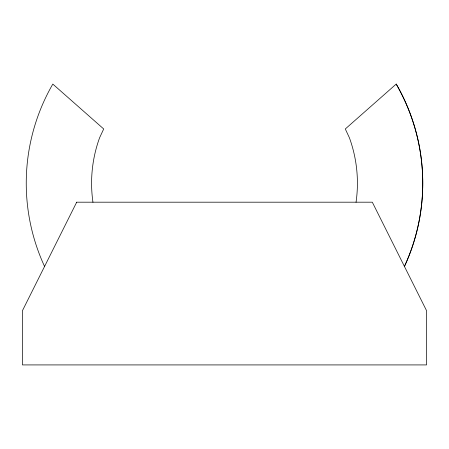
<?xml version="1.0" encoding="UTF-8"?>
<svg xmlns="http://www.w3.org/2000/svg" width="449" height="449" viewBox="0 0 449 449"><rect width="100%" height="100%" fill="white"/><g stroke="black" fill="none" stroke-linecap="round" stroke-linejoin="round"><path stroke-width="0.67" d="M44.53 266.364A198.25 198.25 0 0 1 52.808 84.081L103.697 128.964L99.605 137.748A132.915 132.915 0 0 0 92.96 202.258M356.04 202.258A132.915 132.915 0 0 0 349.395 137.748L345.303 128.964L396.192 84.081A198.25 198.25 0 0 1 404.47 266.364A198.374 198.374 0 0 0 396.237 84.058M76.689 202.19L22.45 310.674L22.45 364.919L426.55 364.919L426.55 310.674L372.311 202.19L76.689 202.19"/></g></svg>
